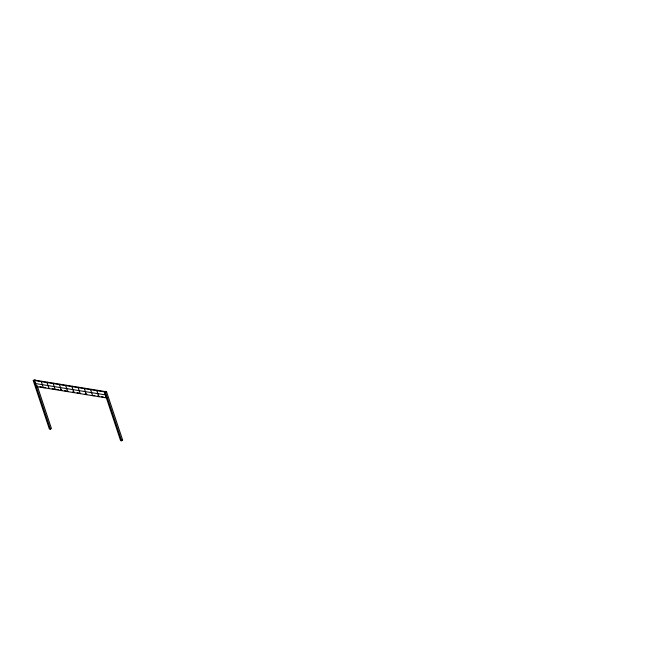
<?xml version="1.0" encoding="UTF-8"?>
<svg xmlns="http://www.w3.org/2000/svg" width="665" height="665" viewBox="0 0 665 665"><rect width="100%" height="100%" fill="white"/><g stroke="black" fill="none" stroke-linecap="round" stroke-linejoin="round"><path stroke-width="1" d="M33.25 380.563L34.248 379.831L35.287 379.998L34.289 380.737L33.25 380.563L49.385 429.066L50.424 429.233L51.421 428.501L37.223 385.816M41.837 381.286L41.338 381.652L43.341 387.67L45.727 387.612M104.704 391.934L34.538 380.546L36.542 386.573L37.041 386.199M47.489 382.2L46.991 382.566L48.994 388.593L49.493 388.219M53.724 383.215L53.225 383.58L55.22 389.599L55.727 389.233M59.95 384.22L59.451 384.586L61.454 390.613L61.953 390.239L60.174 389.956M66.176 385.235L65.677 385.6L67.68 391.619L68.179 391.253M72.402 386.24L71.903 386.614L73.906 392.633L74.405 392.259L72.626 391.976M78.636 387.254L78.138 387.62L80.133 393.638L80.631 393.273M84.862 388.26L84.364 388.634L86.367 394.653L86.866 394.279L85.087 393.996M91.088 389.274L90.59 389.64L92.593 395.658L94.871 395.584M97.314 390.28L96.816 390.654L98.819 396.673L99.318 396.298L97.539 396.016M104.455 392.117L105.452 391.377L106.491 391.544L122.626 440.047L121.629 440.787L120.589 440.621L104.455 392.117L105.494 392.284L106.491 391.544M35.037 380.181L105.203 391.56M35.536 383.555L105.71 394.944L106.708 397.953L36.542 386.573M39.95 386.673L41.895 386.988M52.161 388.651L53.94 388.942M56.616 389.374L58.395 389.665M64.621 390.671L66.4 390.962M77.074 392.691L78.852 392.982M101.288 396.623L103.266 396.939M105.236 397.263L107.206 397.579M121.587 439.881L122.626 440.047M105.494 392.284L121.629 440.787M104.962 392.683L105.461 394.187M34.289 380.737L50.424 429.233"/></g></svg>
